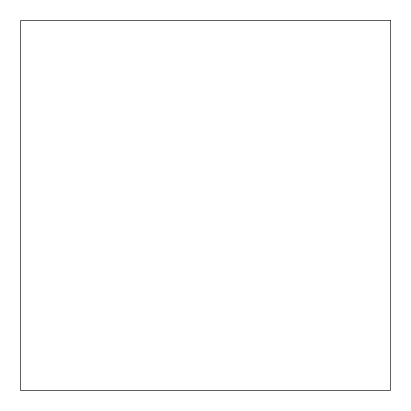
<?xml version="1.0" encoding="UTF-8"?>
<svg xmlns="http://www.w3.org/2000/svg" width="411" height="411" viewBox="0 0 411 411"><rect width="100%" height="100%" fill="white"/><g stroke="black" fill="none" stroke-linecap="round" stroke-linejoin="round"><path stroke-width="0.62" d="M390.45 20.55L20.55 20.55L20.55 390.45L390.45 390.45L390.45 20.55"/></g></svg>
